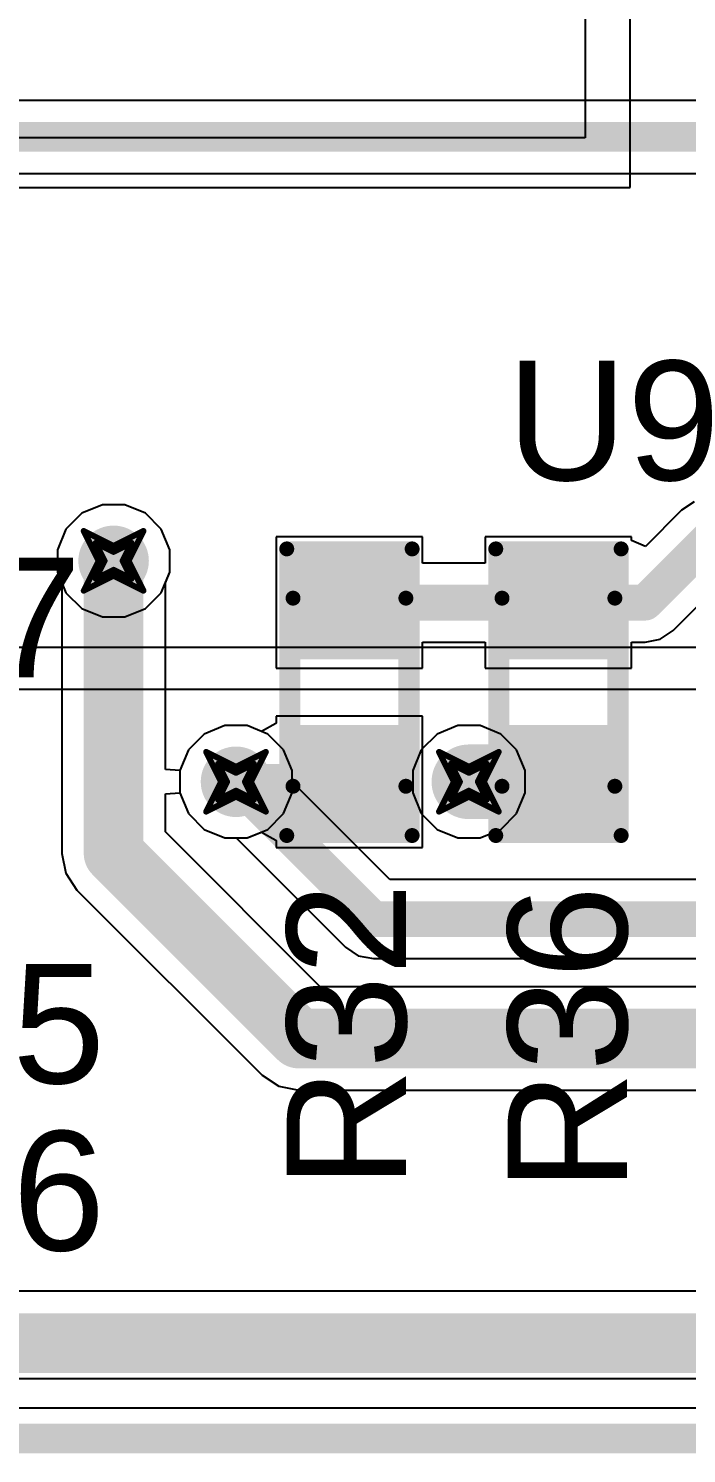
# Model space of a CAD drawing. Header units: inches. Extents: x 0 to 13.9, y -0.2 to 3.4.
# Drawn here: x 1.7125 to 1.9329, y 1.245 to 1.7223 of the extents above; entities that cross this region are included whole.
import ezdxf

# ---------------------------------------------------------------- set-up
doc = ezdxf.new("R2010")
doc.units = ezdxf.units.IN
doc.header["$MEASUREMENT"] = 0
for name, color, linetype in [('Board_Outline', 216, 'Continuous'), ('Bottom Layer', 5, 'Continuous'), ('Dimensions', 6, 'Continuous'), ('Drill Drawing', 1, 'Continuous'), ('Layer 1', 16, 'Continuous'), ('Layer 2', 76, 'Continuous'), ('Mechanical 4', 56, 'Continuous'), ('Mechanical 6', 56, 'Continuous'), ('Pad Holes', 156, 'Continuous'), ('Top Layer', 1, 'Continuous'), ('Top Overlay', 2, 'Continuous'), ('Top Paste', 8, 'Continuous'), ('Top Solder', 216, 'Continuous'), ('Via Holes', 16, 'Continuous')]:
    doc.layers.add(name, color=color, linetype=linetype)
doc.styles.add('Arial', font='', dxfattribs={"height": 0.2})
doc.styles.get('Arial').set_extended_font_data('Arial')

msp = doc.modelspace()

# ---------------------------------------------------------------- hatches: boundary and pattern name
at = {"layer": 'Bottom Layer'}
h = msp.add_hatch(color=5, dxfattribs=at)
edge = h.paths.add_edge_path()
edge.add_arc((1.741, 1.544), 0.01181, 0, 360)
h = msp.add_hatch(color=5, dxfattribs=at)
edge = h.paths.add_edge_path()
edge.add_arc((1.782, 1.47), 0.01181, 0, 360)
h = msp.add_hatch(color=5, dxfattribs=at)
edge = h.paths.add_edge_path()
edge.add_arc((1.86, 1.47), 0.01181, 0, 360)
at = {"layer": 'Layer 1'}
h = msp.add_hatch(color=16, dxfattribs=at)
edge = h.paths.add_edge_path()
edge.add_arc((1.741, 1.544), 0.01181, 0, 360)
h = msp.add_hatch(color=16, dxfattribs=at)
edge = h.paths.add_edge_path()
edge.add_arc((1.782, 1.47), 0.01181, 0, 360)
h = msp.add_hatch(color=16, dxfattribs=at)
edge = h.paths.add_edge_path()
edge.add_arc((1.86, 1.47), 0.01181, 0, 360)
at = {"layer": 'Layer 2'}
h = msp.add_hatch(color=76, dxfattribs=at)
edge = h.paths.add_edge_path()
edge.add_arc((1.741, 1.544), 0.01181, 0, 360)
h = msp.add_hatch(color=76, dxfattribs=at)
edge = h.paths.add_edge_path()
edge.add_arc((1.782, 1.47), 0.01181, 0, 360)
h = msp.add_hatch(color=76, dxfattribs=at)
edge = h.paths.add_edge_path()
edge.add_arc((1.86, 1.47), 0.01181, 0, 360)
at = {"layer": 'Mechanical 4'}
h = msp.add_hatch(color=56, dxfattribs=at)
edge = h.paths.add_edge_path()
edge.add_arc((1.8011, 1.5315), 0.00125, 0, 360)
h = msp.add_hatch(color=56, dxfattribs=at)
edge = h.paths.add_edge_path()
edge.add_arc((1.8389, 1.5315), 0.00125, 0, 360)
h = msp.add_hatch(color=56, dxfattribs=at)
edge = h.paths.add_edge_path()
edge.add_arc((1.8711, 1.5315), 0.00125, 0, 360)
h = msp.add_hatch(color=56, dxfattribs=at)
edge = h.paths.add_edge_path()
edge.add_arc((1.9089, 1.5315), 0.00125, 0, 360)
h = msp.add_hatch(color=56, dxfattribs=at)
edge = h.paths.add_edge_path()
edge.add_arc((1.8011, 1.4685), 0.00125, 0, 360)
h = msp.add_hatch(color=56, dxfattribs=at)
edge = h.paths.add_edge_path()
edge.add_arc((1.8389, 1.4685), 0.00125, 0, 360)
h = msp.add_hatch(color=56, dxfattribs=at)
edge = h.paths.add_edge_path()
edge.add_arc((1.8711, 1.4685), 0.00125, 0, 360)
h = msp.add_hatch(color=56, dxfattribs=at)
edge = h.paths.add_edge_path()
edge.add_arc((1.9089, 1.4685), 0.00125, 0, 360)
at = {"layer": 'Pad Holes'}
h = msp.add_hatch(color=7, dxfattribs=at)
edge = h.paths.add_edge_path()
edge.add_arc((1.8011, 1.5315), 0.00125, 0, 360)
h = msp.add_hatch(color=7, dxfattribs=at)
edge = h.paths.add_edge_path()
edge.add_arc((1.8389, 1.5315), 0.00125, 0, 360)
h = msp.add_hatch(color=7, dxfattribs=at)
edge = h.paths.add_edge_path()
edge.add_arc((1.8711, 1.5315), 0.00125, 0, 360)
h = msp.add_hatch(color=7, dxfattribs=at)
edge = h.paths.add_edge_path()
edge.add_arc((1.9089, 1.5315), 0.00125, 0, 360)
h = msp.add_hatch(color=7, dxfattribs=at)
edge = h.paths.add_edge_path()
edge.add_arc((1.8011, 1.4685), 0.00125, 0, 360)
h = msp.add_hatch(color=7, dxfattribs=at)
edge = h.paths.add_edge_path()
edge.add_arc((1.8389, 1.4685), 0.00125, 0, 360)
h = msp.add_hatch(color=7, dxfattribs=at)
edge = h.paths.add_edge_path()
edge.add_arc((1.8711, 1.4685), 0.00125, 0, 360)
h = msp.add_hatch(color=7, dxfattribs=at)
edge = h.paths.add_edge_path()
edge.add_arc((1.9089, 1.4685), 0.00125, 0, 360)
at = {"layer": 'Top Layer'}
h = msp.add_hatch(color=1, dxfattribs=at)
edge = h.paths.add_edge_path()
edge.add_arc((1.741, 1.544), 0.01181, 0, 360)
for points in [[(1.8375, 1.515), (1.8025, 1.515), (1.8025, 1.545), (1.8375, 1.545)], [(1.8725, 1.545), (1.9075, 1.545), (1.9075, 1.515), (1.8725, 1.515)], [(1.8375, 1.455), (1.8025, 1.455), (1.8025, 1.485), (1.8375, 1.485)], [(1.8725, 1.485), (1.9075, 1.485), (1.9075, 1.455), (1.8725, 1.455)]]:
    msp.add_hatch(color=1, dxfattribs=at).paths.add_polyline_path(points)
h = msp.add_hatch(color=1, dxfattribs=at)
edge = h.paths.add_edge_path()
edge.add_arc((1.782, 1.47), 0.01181, 0, 360)
h = msp.add_hatch(color=1, dxfattribs=at)
edge = h.paths.add_edge_path()
edge.add_arc((1.86, 1.47), 0.01181, 0, 360)
at = {"layer": 'Top Paste'}
for points in [[(1.8375, 1.515), (1.8025, 1.515), (1.8025, 1.545), (1.8375, 1.545)], [(1.8725, 1.545), (1.9075, 1.545), (1.9075, 1.515), (1.8725, 1.515)], [(1.8375, 1.455), (1.8025, 1.455), (1.8025, 1.485), (1.8375, 1.485)], [(1.8725, 1.485), (1.9075, 1.485), (1.9075, 1.455), (1.8725, 1.455)]]:
    msp.add_hatch(color=8, dxfattribs=at).paths.add_polyline_path(points)
at = {"layer": 'Top Solder'}
for points in [[(1.8415, 1.511), (1.7985, 1.511), (1.7985, 1.549), (1.8415, 1.549)], [(1.8685, 1.549), (1.9115, 1.549), (1.9115, 1.511), (1.8685, 1.511)], [(1.8415, 1.451), (1.7985, 1.451), (1.7985, 1.489), (1.8415, 1.489)], [(1.8685, 1.489), (1.9115, 1.489), (1.9115, 1.451), (1.8685, 1.451)]]:
    msp.add_hatch(color=216, dxfattribs=at).paths.add_polyline_path(points)
at = {"layer": 'Via Holes'}
h = msp.add_hatch(color=7, dxfattribs=at)
edge = h.paths.add_edge_path()
edge.add_arc((1.741, 1.544), 0.00591, 0, 360)
h = msp.add_hatch(color=7, dxfattribs=at)
edge = h.paths.add_edge_path()
edge.add_arc((1.782, 1.47), 0.00591, 0, 360)
h = msp.add_hatch(color=7, dxfattribs=at)
edge = h.paths.add_edge_path()
edge.add_arc((1.86, 1.47), 0.00591, 0, 360)

# ---------------------------------------------------------------- linework, layer by layer
at = {"layer": 'Board_Outline'}
msp.add_lwpolyline([(0.75, 1.25, 0.01, 0.01, 0), (4, 1.25, 0.01, 0.01, 0)], format="xyseb", dxfattribs=at)
at = {"layer": 'Bottom Layer'}
for p, q in [((1.73726, 1.56281), (1.73034, 1.55995)), ((1.74474, 1.56281), (1.73726, 1.56281)), ((1.75166, 1.55995), (1.74474, 1.56281)), ((1.73034, 1.55995), (1.72505, 1.55466)), ((1.75695, 1.55466), (1.75166, 1.55995)), ((1.72505, 1.55466), (1.72219, 1.54774)), ((1.75981, 1.54774), (1.75695, 1.55466)), ((1.72219, 1.54774), (1.72219, 1.54026)), ((1.75981, 1.54026), (1.75981, 1.54774)), ((1.72219, 1.54026), (1.72505, 1.53334)), ((1.75695, 1.53334), (1.75981, 1.54026)), ((1.72505, 1.53334), (1.73034, 1.52805)), ((1.75166, 1.52805), (1.75695, 1.53334)), ((1.73034, 1.52805), (1.73726, 1.52519)), ((1.74474, 1.52519), (1.75166, 1.52805)), ((1.73726, 1.52519), (1.74474, 1.52519)), ((1.77134, 1.48595), (1.76605, 1.48066)), ((1.77826, 1.48881), (1.77134, 1.48595)), ((1.78574, 1.48881), (1.77826, 1.48881)), ((1.79266, 1.48595), (1.78574, 1.48881)), ((1.79795, 1.48066), (1.79266, 1.48595)), ((1.76605, 1.48066), (1.76319, 1.47374)), ((1.80081, 1.47374), (1.79795, 1.48066)), ((1.76319, 1.47374), (1.76319, 1.46626)), ((1.80081, 1.46626), (1.80081, 1.47374)), ((1.76319, 1.46626), (1.76605, 1.45934)), ((1.79795, 1.45934), (1.80081, 1.46626)), ((1.76605, 1.45934), (1.77134, 1.45405)), ((1.79266, 1.45405), (1.79795, 1.45934)), ((1.77134, 1.45405), (1.77826, 1.45119)), ((1.77826, 1.45119), (1.78574, 1.45119)), ((1.78574, 1.45119), (1.79266, 1.45405)), ((2.56081, 1.29933), (0.725, 1.29933))]:
    msp.add_line(p, q, dxfattribs=at)
msp.add_lwpolyline([(0.725, 1.282, 0.02, 0.02, 0), (2.963, 1.282, 0.02, 0.02, 0)], format="xyseb", dxfattribs=at)
at = {"layer": 'Dimensions'}
msp.add_lwpolyline([(0.765, 1.25, 0.01, 0.01, 0), (4.11, 1.25, 0.01, 0.01, 0)], format="xyseb", dxfattribs=at)
at = {"layer": 'Drill Drawing'}
for points in [[(1.731, 1.554, 0.002, 0.002, 0), (1.741, 1.549, 0.002, 0.002, 0)], [(1.731, 1.554, 0.002, 0.002, 0), (1.736, 1.544, 0.002, 0.002, 0)], [(1.741, 1.549, 0.002, 0.002, 0), (1.751, 1.554, 0.002, 0.002, 0)], [(1.746, 1.544, 0.002, 0.002, 0), (1.751, 1.554, 0.002, 0.002, 0)], [(1.735, 1.55, 0.002, 0.002, 0), (1.741, 1.547, 0.002, 0.002, 0)], [(1.735, 1.55, 0.002, 0.002, 0), (1.738, 1.544, 0.002, 0.002, 0)], [(1.741, 1.547, 0.002, 0.002, 0), (1.747, 1.55, 0.002, 0.002, 0)], [(1.744, 1.544, 0.002, 0.002, 0), (1.747, 1.55, 0.002, 0.002, 0)], [(1.731, 1.534, 0.002, 0.002, 0), (1.736, 1.544, 0.002, 0.002, 0)], [(1.735, 1.538, 0.002, 0.002, 0), (1.738, 1.544, 0.002, 0.002, 0)], [(1.735, 1.538, 0.002, 0.002, 0), (1.741, 1.541, 0.002, 0.002, 0)], [(1.741, 1.541, 0.002, 0.002, 0), (1.747, 1.538, 0.002, 0.002, 0)], [(1.744, 1.544, 0.002, 0.002, 0), (1.747, 1.538, 0.002, 0.002, 0)], [(1.746, 1.544, 0.002, 0.002, 0), (1.751, 1.534, 0.002, 0.002, 0)], [(1.731, 1.534, 0.002, 0.002, 0), (1.741, 1.539, 0.002, 0.002, 0)], [(1.741, 1.539, 0.002, 0.002, 0), (1.751, 1.534, 0.002, 0.002, 0)], [(1.772, 1.48, 0.002, 0.002, 0), (1.782, 1.475, 0.002, 0.002, 0)], [(1.772, 1.48, 0.002, 0.002, 0), (1.777, 1.47, 0.002, 0.002, 0)], [(1.782, 1.475, 0.002, 0.002, 0), (1.792, 1.48, 0.002, 0.002, 0)], [(1.787, 1.47, 0.002, 0.002, 0), (1.792, 1.48, 0.002, 0.002, 0)], [(1.85, 1.48, 0.002, 0.002, 0), (1.86, 1.475, 0.002, 0.002, 0)], [(1.85, 1.48, 0.002, 0.002, 0), (1.855, 1.47, 0.002, 0.002, 0)], [(1.86, 1.475, 0.002, 0.002, 0), (1.87, 1.48, 0.002, 0.002, 0)], [(1.865, 1.47, 0.002, 0.002, 0), (1.87, 1.48, 0.002, 0.002, 0)], [(1.776, 1.476, 0.002, 0.002, 0), (1.782, 1.473, 0.002, 0.002, 0)], [(1.776, 1.476, 0.002, 0.002, 0), (1.779, 1.47, 0.002, 0.002, 0)], [(1.782, 1.473, 0.002, 0.002, 0), (1.788, 1.476, 0.002, 0.002, 0)], [(1.785, 1.47, 0.002, 0.002, 0), (1.788, 1.476, 0.002, 0.002, 0)], [(1.854, 1.476, 0.002, 0.002, 0), (1.86, 1.473, 0.002, 0.002, 0)], [(1.854, 1.476, 0.002, 0.002, 0), (1.857, 1.47, 0.002, 0.002, 0)], [(1.86, 1.473, 0.002, 0.002, 0), (1.866, 1.476, 0.002, 0.002, 0)], [(1.863, 1.47, 0.002, 0.002, 0), (1.866, 1.476, 0.002, 0.002, 0)], [(1.772, 1.46, 0.002, 0.002, 0), (1.777, 1.47, 0.002, 0.002, 0)], [(1.776, 1.464, 0.002, 0.002, 0), (1.779, 1.47, 0.002, 0.002, 0)], [(1.785, 1.47, 0.002, 0.002, 0), (1.788, 1.464, 0.002, 0.002, 0)], [(1.787, 1.47, 0.002, 0.002, 0), (1.792, 1.46, 0.002, 0.002, 0)], [(1.85, 1.46, 0.002, 0.002, 0), (1.855, 1.47, 0.002, 0.002, 0)], [(1.854, 1.464, 0.002, 0.002, 0), (1.857, 1.47, 0.002, 0.002, 0)], [(1.863, 1.47, 0.002, 0.002, 0), (1.866, 1.464, 0.002, 0.002, 0)], [(1.865, 1.47, 0.002, 0.002, 0), (1.87, 1.46, 0.002, 0.002, 0)], [(1.772, 1.46, 0.002, 0.002, 0), (1.782, 1.465, 0.002, 0.002, 0)], [(1.776, 1.464, 0.002, 0.002, 0), (1.782, 1.467, 0.002, 0.002, 0)], [(1.782, 1.467, 0.002, 0.002, 0), (1.788, 1.464, 0.002, 0.002, 0)], [(1.782, 1.465, 0.002, 0.002, 0), (1.792, 1.46, 0.002, 0.002, 0)], [(1.85, 1.46, 0.002, 0.002, 0), (1.86, 1.465, 0.002, 0.002, 0)], [(1.854, 1.464, 0.002, 0.002, 0), (1.86, 1.467, 0.002, 0.002, 0)], [(1.86, 1.467, 0.002, 0.002, 0), (1.866, 1.464, 0.002, 0.002, 0)], [(1.86, 1.465, 0.002, 0.002, 0), (1.87, 1.46, 0.002, 0.002, 0)]]:
    msp.add_lwpolyline(points, format="xyseb", dxfattribs=at)
for points in [[(1.7305, 1.554, 0.001, 0.001, 1), (1.7315, 1.554, 0.001, 0.001, 1)], [(1.7305, 1.554, 0.001, 0.001, 1), (1.7315, 1.554, 0.001, 0.001, 1)], [(1.7505, 1.554, 0.001, 0.001, 1), (1.7515, 1.554, 0.001, 0.001, 1)], [(1.7505, 1.554, 0.001, 0.001, 1), (1.7515, 1.554, 0.001, 0.001, 1)], [(1.7345, 1.55, 0.001, 0.001, 1), (1.7355, 1.55, 0.001, 0.001, 1)], [(1.7345, 1.55, 0.001, 0.001, 1), (1.7355, 1.55, 0.001, 0.001, 1)], [(1.7405, 1.549, 0.001, 0.001, 1), (1.7415, 1.549, 0.001, 0.001, 1)], [(1.7405, 1.549, 0.001, 0.001, 1), (1.7415, 1.549, 0.001, 0.001, 1)], [(1.7405, 1.547, 0.001, 0.001, 1), (1.7415, 1.547, 0.001, 0.001, 1)], [(1.7405, 1.547, 0.001, 0.001, 1), (1.7415, 1.547, 0.001, 0.001, 1)], [(1.7465, 1.55, 0.001, 0.001, 1), (1.7475, 1.55, 0.001, 0.001, 1)], [(1.7465, 1.55, 0.001, 0.001, 1), (1.7475, 1.55, 0.001, 0.001, 1)], [(1.7355, 1.544, 0.001, 0.001, 1), (1.7365, 1.544, 0.001, 0.001, 1)], [(1.7355, 1.544, 0.001, 0.001, 1), (1.7365, 1.544, 0.001, 0.001, 1)], [(1.7375, 1.544, 0.001, 0.001, 1), (1.7385, 1.544, 0.001, 0.001, 1)], [(1.7375, 1.544, 0.001, 0.001, 1), (1.7385, 1.544, 0.001, 0.001, 1)], [(1.7405, 1.541, 0.001, 0.001, 1), (1.7415, 1.541, 0.001, 0.001, 1)], [(1.7405, 1.541, 0.001, 0.001, 1), (1.7415, 1.541, 0.001, 0.001, 1)], [(1.7435, 1.544, 0.001, 0.001, 1), (1.7445, 1.544, 0.001, 0.001, 1)], [(1.7435, 1.544, 0.001, 0.001, 1), (1.7445, 1.544, 0.001, 0.001, 1)], [(1.7455, 1.544, 0.001, 0.001, 1), (1.7465, 1.544, 0.001, 0.001, 1)], [(1.7455, 1.544, 0.001, 0.001, 1), (1.7465, 1.544, 0.001, 0.001, 1)], [(1.7345, 1.538, 0.001, 0.001, 1), (1.7355, 1.538, 0.001, 0.001, 1)], [(1.7345, 1.538, 0.001, 0.001, 1), (1.7355, 1.538, 0.001, 0.001, 1)], [(1.7405, 1.539, 0.001, 0.001, 1), (1.7415, 1.539, 0.001, 0.001, 1)], [(1.7405, 1.539, 0.001, 0.001, 1), (1.7415, 1.539, 0.001, 0.001, 1)], [(1.7465, 1.538, 0.001, 0.001, 1), (1.7475, 1.538, 0.001, 0.001, 1)], [(1.7465, 1.538, 0.001, 0.001, 1), (1.7475, 1.538, 0.001, 0.001, 1)], [(1.7305, 1.534, 0.001, 0.001, 1), (1.7315, 1.534, 0.001, 0.001, 1)], [(1.7305, 1.534, 0.001, 0.001, 1), (1.7315, 1.534, 0.001, 0.001, 1)], [(1.7505, 1.534, 0.001, 0.001, 1), (1.7515, 1.534, 0.001, 0.001, 1)], [(1.7505, 1.534, 0.001, 0.001, 1), (1.7515, 1.534, 0.001, 0.001, 1)], [(1.7715, 1.48, 0.001, 0.001, 1), (1.7725, 1.48, 0.001, 0.001, 1)], [(1.7715, 1.48, 0.001, 0.001, 1), (1.7725, 1.48, 0.001, 0.001, 1)], [(1.7915, 1.48, 0.001, 0.001, 1), (1.7925, 1.48, 0.001, 0.001, 1)], [(1.7915, 1.48, 0.001, 0.001, 1), (1.7925, 1.48, 0.001, 0.001, 1)], [(1.8495, 1.48, 0.001, 0.001, 1), (1.8505, 1.48, 0.001, 0.001, 1)], [(1.8495, 1.48, 0.001, 0.001, 1), (1.8505, 1.48, 0.001, 0.001, 1)], [(1.8695, 1.48, 0.001, 0.001, 1), (1.8705, 1.48, 0.001, 0.001, 1)], [(1.8695, 1.48, 0.001, 0.001, 1), (1.8705, 1.48, 0.001, 0.001, 1)], [(1.7755, 1.476, 0.001, 0.001, 1), (1.7765, 1.476, 0.001, 0.001, 1)], [(1.7755, 1.476, 0.001, 0.001, 1), (1.7765, 1.476, 0.001, 0.001, 1)], [(1.7815, 1.475, 0.001, 0.001, 1), (1.7825, 1.475, 0.001, 0.001, 1)], [(1.7815, 1.475, 0.001, 0.001, 1), (1.7825, 1.475, 0.001, 0.001, 1)], [(1.7875, 1.476, 0.001, 0.001, 1), (1.7885, 1.476, 0.001, 0.001, 1)], [(1.7875, 1.476, 0.001, 0.001, 1), (1.7885, 1.476, 0.001, 0.001, 1)], [(1.8535, 1.476, 0.001, 0.001, 1), (1.8545, 1.476, 0.001, 0.001, 1)], [(1.8535, 1.476, 0.001, 0.001, 1), (1.8545, 1.476, 0.001, 0.001, 1)], [(1.8595, 1.475, 0.001, 0.001, 1), (1.8605, 1.475, 0.001, 0.001, 1)], [(1.8595, 1.475, 0.001, 0.001, 1), (1.8605, 1.475, 0.001, 0.001, 1)], [(1.8655, 1.476, 0.001, 0.001, 1), (1.8665, 1.476, 0.001, 0.001, 1)], [(1.8655, 1.476, 0.001, 0.001, 1), (1.8665, 1.476, 0.001, 0.001, 1)], [(1.7765, 1.47, 0.001, 0.001, 1), (1.7775, 1.47, 0.001, 0.001, 1)], [(1.7765, 1.47, 0.001, 0.001, 1), (1.7775, 1.47, 0.001, 0.001, 1)], [(1.7785, 1.47, 0.001, 0.001, 1), (1.7795, 1.47, 0.001, 0.001, 1)], [(1.7785, 1.47, 0.001, 0.001, 1), (1.7795, 1.47, 0.001, 0.001, 1)], [(1.7815, 1.473, 0.001, 0.001, 1), (1.7825, 1.473, 0.001, 0.001, 1)], [(1.7815, 1.473, 0.001, 0.001, 1), (1.7825, 1.473, 0.001, 0.001, 1)], [(1.7845, 1.47, 0.001, 0.001, 1), (1.7855, 1.47, 0.001, 0.001, 1)], [(1.7845, 1.47, 0.001, 0.001, 1), (1.7855, 1.47, 0.001, 0.001, 1)], [(1.7865, 1.47, 0.001, 0.001, 1), (1.7875, 1.47, 0.001, 0.001, 1)], [(1.7865, 1.47, 0.001, 0.001, 1), (1.7875, 1.47, 0.001, 0.001, 1)], [(1.8545, 1.47, 0.001, 0.001, 1), (1.8555, 1.47, 0.001, 0.001, 1)], [(1.8545, 1.47, 0.001, 0.001, 1), (1.8555, 1.47, 0.001, 0.001, 1)], [(1.8565, 1.47, 0.001, 0.001, 1), (1.8575, 1.47, 0.001, 0.001, 1)], [(1.8565, 1.47, 0.001, 0.001, 1), (1.8575, 1.47, 0.001, 0.001, 1)], [(1.8595, 1.473, 0.001, 0.001, 1), (1.8605, 1.473, 0.001, 0.001, 1)], [(1.8595, 1.473, 0.001, 0.001, 1), (1.8605, 1.473, 0.001, 0.001, 1)], [(1.8625, 1.47, 0.001, 0.001, 1), (1.8635, 1.47, 0.001, 0.001, 1)], [(1.8625, 1.47, 0.001, 0.001, 1), (1.8635, 1.47, 0.001, 0.001, 1)], [(1.8645, 1.47, 0.001, 0.001, 1), (1.8655, 1.47, 0.001, 0.001, 1)], [(1.8645, 1.47, 0.001, 0.001, 1), (1.8655, 1.47, 0.001, 0.001, 1)], [(1.7815, 1.467, 0.001, 0.001, 1), (1.7825, 1.467, 0.001, 0.001, 1)], [(1.7815, 1.467, 0.001, 0.001, 1), (1.7825, 1.467, 0.001, 0.001, 1)], [(1.7815, 1.465, 0.001, 0.001, 1), (1.7825, 1.465, 0.001, 0.001, 1)], [(1.7815, 1.465, 0.001, 0.001, 1), (1.7825, 1.465, 0.001, 0.001, 1)], [(1.8595, 1.467, 0.001, 0.001, 1), (1.8605, 1.467, 0.001, 0.001, 1)], [(1.8595, 1.467, 0.001, 0.001, 1), (1.8605, 1.467, 0.001, 0.001, 1)], [(1.8595, 1.465, 0.001, 0.001, 1), (1.8605, 1.465, 0.001, 0.001, 1)], [(1.8595, 1.465, 0.001, 0.001, 1), (1.8605, 1.465, 0.001, 0.001, 1)], [(1.7715, 1.46, 0.001, 0.001, 1), (1.7725, 1.46, 0.001, 0.001, 1)], [(1.7715, 1.46, 0.001, 0.001, 1), (1.7725, 1.46, 0.001, 0.001, 1)], [(1.7755, 1.464, 0.001, 0.001, 1), (1.7765, 1.464, 0.001, 0.001, 1)], [(1.7755, 1.464, 0.001, 0.001, 1), (1.7765, 1.464, 0.001, 0.001, 1)], [(1.7875, 1.464, 0.001, 0.001, 1), (1.7885, 1.464, 0.001, 0.001, 1)], [(1.7875, 1.464, 0.001, 0.001, 1), (1.7885, 1.464, 0.001, 0.001, 1)], [(1.7915, 1.46, 0.001, 0.001, 1), (1.7925, 1.46, 0.001, 0.001, 1)], [(1.7915, 1.46, 0.001, 0.001, 1), (1.7925, 1.46, 0.001, 0.001, 1)], [(1.8495, 1.46, 0.001, 0.001, 1), (1.8505, 1.46, 0.001, 0.001, 1)], [(1.8495, 1.46, 0.001, 0.001, 1), (1.8505, 1.46, 0.001, 0.001, 1)], [(1.8535, 1.464, 0.001, 0.001, 1), (1.8545, 1.464, 0.001, 0.001, 1)], [(1.8535, 1.464, 0.001, 0.001, 1), (1.8545, 1.464, 0.001, 0.001, 1)], [(1.8655, 1.464, 0.001, 0.001, 1), (1.8665, 1.464, 0.001, 0.001, 1)], [(1.8655, 1.464, 0.001, 0.001, 1), (1.8665, 1.464, 0.001, 0.001, 1)], [(1.8695, 1.46, 0.001, 0.001, 1), (1.8705, 1.46, 0.001, 0.001, 1)], [(1.8695, 1.46, 0.001, 0.001, 1), (1.8705, 1.46, 0.001, 0.001, 1)]]:
    msp.add_lwpolyline(points, format="xyseb", close=True, dxfattribs=at)
at = {"layer": 'Layer 1'}
for p, q in [((2.03557, 1.69824), (1.57007, 1.69824)), ((1.565, 1.67376), (2.03557, 1.67376)), ((1.73726, 1.56281), (1.73034, 1.55995)), ((1.74474, 1.56281), (1.73726, 1.56281)), ((1.75166, 1.55995), (1.74474, 1.56281)), ((1.73034, 1.55995), (1.72505, 1.55466)), ((1.75695, 1.55466), (1.75166, 1.55995)), ((1.72505, 1.55466), (1.72219, 1.54774)), ((1.75981, 1.54774), (1.75695, 1.55466)), ((1.72219, 1.54774), (1.72219, 1.54026)), ((1.75981, 1.54026), (1.75981, 1.54774)), ((1.72219, 1.54026), (1.72367, 1.53669)), ((1.75833, 1.53669), (1.75981, 1.54026)), ((1.72367, 1.53669), (1.72367, 1.446)), ((1.75833, 1.47409), (1.75833, 1.53669)), ((1.77134, 1.48595), (1.76605, 1.48066)), ((1.77826, 1.48881), (1.77134, 1.48595)), ((1.78574, 1.48881), (1.77826, 1.48881)), ((1.79266, 1.48595), (1.78574, 1.48881)), ((1.79795, 1.48066), (1.79266, 1.48595)), ((1.76605, 1.48066), (1.76319, 1.47374)), ((1.80081, 1.47374), (1.79795, 1.48066)), ((1.76319, 1.47374), (1.75833, 1.47409)), ((1.80081, 1.46993), (1.80081, 1.47374)), ((1.75833, 1.46591), (1.76319, 1.46626)), ((1.75833, 1.45318), (1.75833, 1.46591)), ((1.76319, 1.46626), (1.76605, 1.45934)), ((1.83349, 1.43725), (1.80081, 1.46993)), ((1.76605, 1.45934), (1.77134, 1.45405)), ((1.81018, 1.40133), (1.75833, 1.45318)), ((1.77134, 1.45405), (1.77826, 1.45119)), ((1.77826, 1.45119), (1.78207, 1.45119)), ((1.78207, 1.45119), (1.81863, 1.41463)), ((1.72367, 1.446), (1.72499, 1.43937)), ((1.72499, 1.43937), (1.72874, 1.43374)), ((2.44151, 1.43725), (1.83349, 1.43725)), ((1.72874, 1.43374), (1.79074, 1.37174)), ((1.81863, 1.41463), (1.82293, 1.41175)), ((1.82293, 1.41175), (1.828, 1.41075)), ((1.828, 1.41075), (2.447, 1.41075)), ((1.96269, 1.40133), (1.81018, 1.40133)), ((1.79074, 1.37174), (1.79637, 1.36799)), ((1.79637, 1.36799), (1.803, 1.36667)), ((1.803, 1.36667), (1.96269, 1.36667)), ((3.83353, 1.2602), (0.75, 1.2602))]:
    msp.add_line(p, q, dxfattribs=at)
for points in [[(1.565, 1.686, 0.01, 0.01, 0), (2.078, 1.686, 0.01, 0.01, 0)], [(1.741, 1.446, 0.02, 0.02, 0), (1.741, 1.544, 0.02, 0.02, 0)], [(1.782, 1.47, 0.012, 0.012, 0), (1.828, 1.424, 0.012, 0.012, 0)], [(1.741, 1.446, 0.02, 0.02, 0), (1.803, 1.384, 0.02, 0.02, 0)], [(1.828, 1.424, 0.012, 0.012, 0), (2.447, 1.424, 0.012, 0.012, 0)], [(1.803, 1.384, 0.02, 0.02, 0), (1.97, 1.384, 0.02, 0.02, 0)]]:
    msp.add_lwpolyline(points, format="xyseb", dxfattribs=at)
for points in [[(1.736, 1.544, 0.01, 0.01, 1), (1.746, 1.544, 0.01, 0.01, 1)], [(1.779, 1.47, 0.006, 0.006, 1), (1.785, 1.47, 0.006, 0.006, 1)], [(1.736, 1.446, 0.01, 0.01, 1), (1.746, 1.446, 0.01, 0.01, 1)], [(1.736, 1.446, 0.01, 0.01, 1), (1.746, 1.446, 0.01, 0.01, 1)], [(1.825, 1.424, 0.006, 0.006, 1), (1.831, 1.424, 0.006, 0.006, 1)], [(1.825, 1.424, 0.006, 0.006, 1), (1.831, 1.424, 0.006, 0.006, 1)], [(1.798, 1.384, 0.01, 0.01, 1), (1.808, 1.384, 0.01, 0.01, 1)], [(1.798, 1.384, 0.01, 0.01, 1), (1.808, 1.384, 0.01, 0.01, 1)]]:
    msp.add_lwpolyline(points, format="xyseb", close=True, dxfattribs=at)
at = {"layer": 'Layer 2'}
for p, q in [((1.914, 1.669), (1.914, 1.76667)), ((1.899, 1.76442), (1.899, 1.68564)), ((1.899, 1.68564), (1.236, 1.68564)), ((1.218, 1.669), (1.914, 1.669)), ((2.325, 1.515), (1.51572, 1.515)), ((0.89114, 1.501), (2.493, 1.501)), ((1.77134, 1.48595), (1.76605, 1.48066)), ((1.77826, 1.48881), (1.77134, 1.48595)), ((1.78574, 1.48881), (1.77826, 1.48881)), ((1.79266, 1.48595), (1.78574, 1.48881)), ((1.79795, 1.48066), (1.79266, 1.48595)), ((1.84934, 1.48595), (1.84405, 1.48066)), ((1.85626, 1.48881), (1.84934, 1.48595)), ((1.86374, 1.48881), (1.85626, 1.48881)), ((1.87066, 1.48595), (1.86374, 1.48881)), ((1.87595, 1.48066), (1.87066, 1.48595)), ((1.76605, 1.48066), (1.76319, 1.47374)), ((1.80081, 1.47374), (1.79795, 1.48066)), ((1.84405, 1.48066), (1.84119, 1.47374)), ((1.87881, 1.47374), (1.87595, 1.48066)), ((1.76319, 1.47374), (1.76319, 1.46626)), ((1.80081, 1.46626), (1.80081, 1.47374)), ((1.84119, 1.47374), (1.84119, 1.46626)), ((1.87881, 1.46626), (1.87881, 1.47374)), ((1.76319, 1.46626), (1.76605, 1.45934)), ((1.79795, 1.45934), (1.80081, 1.46626)), ((1.84119, 1.46626), (1.84405, 1.45934)), ((1.87595, 1.45934), (1.87881, 1.46626)), ((1.76605, 1.45934), (1.77134, 1.45405)), ((1.79266, 1.45405), (1.79795, 1.45934)), ((1.84405, 1.45934), (1.84934, 1.45405)), ((1.87066, 1.45405), (1.87595, 1.45934)), ((1.77134, 1.45405), (1.77826, 1.45119)), ((1.77826, 1.45119), (1.78574, 1.45119)), ((1.78574, 1.45119), (1.79266, 1.45405)), ((1.84934, 1.45405), (1.85626, 1.45119)), ((1.85626, 1.45119), (1.86374, 1.45119)), ((1.86374, 1.45119), (1.87066, 1.45405)), ((3.81201, 1.27), (0.73, 1.27))]:
    msp.add_line(p, q, dxfattribs=at)
at = {"layer": 'Mechanical 4'}
for points in [[(1.8011, 1.4685, 0.005, 0.005, 0), (1.8011, 1.5315, 0.005, 0.005, 0)], [(1.8389, 1.4685, 0.005, 0.005, 0), (1.8389, 1.5315, 0.005, 0.005, 0)], [(1.8711, 1.4685, 0.005, 0.005, 0), (1.8711, 1.5315, 0.005, 0.005, 0)], [(1.9089, 1.4685, 0.005, 0.005, 0), (1.9089, 1.5315, 0.005, 0.005, 0)]]:
    msp.add_lwpolyline(points, format="xyseb", dxfattribs=at)
for points in [[(1.79985, 1.5315, 0.0025, 0.0025, 1), (1.80235, 1.5315, 0.0025, 0.0025, 1)], [(1.83765, 1.5315, 0.0025, 0.0025, 1), (1.84015, 1.5315, 0.0025, 0.0025, 1)], [(1.86985, 1.5315, 0.0025, 0.0025, 1), (1.87235, 1.5315, 0.0025, 0.0025, 1)], [(1.90765, 1.5315, 0.0025, 0.0025, 1), (1.91015, 1.5315, 0.0025, 0.0025, 1)], [(1.79985, 1.4685, 0.0025, 0.0025, 1), (1.80235, 1.4685, 0.0025, 0.0025, 1)], [(1.83765, 1.4685, 0.0025, 0.0025, 1), (1.84015, 1.4685, 0.0025, 0.0025, 1)], [(1.86985, 1.4685, 0.0025, 0.0025, 1), (1.87235, 1.4685, 0.0025, 0.0025, 1)], [(1.90765, 1.4685, 0.0025, 0.0025, 1), (1.91015, 1.4685, 0.0025, 0.0025, 1)]]:
    msp.add_lwpolyline(points, format="xyseb", close=True, dxfattribs=at)
at = {"layer": 'Mechanical 6'}
msp.add_lwpolyline([(0.75, 1.25, 0.005, 0.005, 0), (4, 1.25, 0.005, 0.005, 0)], format="xyseb", dxfattribs=at)
at = {"layer": 'Top Layer'}
for p, q in [((1.73726, 1.56281), (1.73034, 1.55995)), ((1.74474, 1.56281), (1.73726, 1.56281)), ((1.75166, 1.55995), (1.74474, 1.56281)), ((1.9312, 1.56095), (1.91912, 1.54886)), ((1.9355, 1.56382), (1.9312, 1.56095)), ((1.73034, 1.55995), (1.72505, 1.55466)), ((1.75695, 1.55466), (1.75166, 1.55995)), ((1.72505, 1.55466), (1.72219, 1.54774)), ((1.75981, 1.54774), (1.75695, 1.55466)), ((1.8445, 1.552), (1.7955, 1.552)), ((1.7955, 1.552), (1.7955, 1.508)), ((1.8445, 1.54325), (1.8445, 1.552)), ((1.9145, 1.552), (1.8655, 1.552)), ((1.8655, 1.552), (1.8655, 1.54325)), ((1.9145, 1.55078), (1.9145, 1.552)), ((1.72219, 1.54774), (1.72219, 1.54026)), ((1.75981, 1.54026), (1.75981, 1.54774)), ((1.91912, 1.54886), (1.9145, 1.55078)), ((1.8655, 1.54325), (1.8445, 1.54325)), ((1.72219, 1.54026), (1.72505, 1.53334)), ((1.75695, 1.53334), (1.75981, 1.54026)), ((1.72505, 1.53334), (1.73034, 1.52805)), ((1.75166, 1.52805), (1.75695, 1.53334)), ((1.73034, 1.52805), (1.73726, 1.52519)), ((1.74474, 1.52519), (1.75166, 1.52805)), ((1.92837, 1.52063), (1.93877, 1.53103)), ((1.73726, 1.52519), (1.74474, 1.52519)), ((1.92407, 1.51775), (1.92837, 1.52063)), ((1.8445, 1.508), (1.8445, 1.51675)), ((1.8445, 1.51675), (1.8655, 1.51675)), ((1.8655, 1.51675), (1.8655, 1.508)), ((1.9145, 1.508), (1.9145, 1.51675)), ((1.9145, 1.51675), (1.919, 1.51675)), ((1.919, 1.51675), (1.92407, 1.51775)), ((1.7955, 1.508), (1.8445, 1.508)), ((1.8655, 1.508), (1.9145, 1.508)), ((1.79533, 1.48954), (1.7905, 1.48684)), ((1.7955, 1.48977), (1.79533, 1.48954)), ((1.8445, 1.492), (1.7955, 1.492)), ((1.7955, 1.492), (1.7955, 1.48977)), ((1.8445, 1.448), (1.8445, 1.492)), ((1.77134, 1.48595), (1.76605, 1.48066)), ((1.77826, 1.48881), (1.77134, 1.48595)), ((1.78574, 1.48881), (1.77826, 1.48881)), ((1.7905, 1.48684), (1.78574, 1.48881)), ((1.76605, 1.48066), (1.76319, 1.47374)), ((1.76319, 1.47374), (1.76319, 1.46626)), ((1.76319, 1.46626), (1.76605, 1.45934)), ((1.76605, 1.45934), (1.77134, 1.45405)), ((1.77134, 1.45405), (1.77826, 1.45119)), ((1.77826, 1.45119), (1.78574, 1.45119)), ((1.78574, 1.45119), (1.7905, 1.45316)), ((1.7905, 1.45316), (1.79533, 1.45046)), ((1.79533, 1.45046), (1.7955, 1.45023)), ((1.7955, 1.45023), (1.7955, 1.448)), ((1.7955, 1.448), (1.8445, 1.448)), ((2.39686, 1.2602), (0.75, 1.2602))]:
    msp.add_line(p, q, dxfattribs=at)
for points in [[(1.919, 1.53, 0.012, 0.012, 0), (1.94057, 1.55157, 0.012, 0.012, 0)], [(1.82, 1.53, 0.012, 0.012, 0), (1.89, 1.53, 0.012, 0.012, 0)], [(1.89, 1.53, 0.012, 0.012, 0), (1.919, 1.53, 0.012, 0.012, 0)], [(1.86, 1.47, 0.025, 0.025, 0), (1.89, 1.47, 0.025, 0.025, 0)], [(1.782, 1.47, 0.012, 0.012, 0), (1.82, 1.47, 0.012, 0.012, 0)]]:
    msp.add_lwpolyline(points, format="xyseb", dxfattribs=at)
for points in [[(1.817, 1.53, 0.006, 0.006, 1), (1.823, 1.53, 0.006, 0.006, 1)], [(1.887, 1.53, 0.006, 0.006, 1), (1.893, 1.53, 0.006, 0.006, 1)], [(1.887, 1.53, 0.006, 0.006, 1), (1.893, 1.53, 0.006, 0.006, 1)], [(1.916, 1.53, 0.006, 0.006, 1), (1.922, 1.53, 0.006, 0.006, 1)], [(1.916, 1.53, 0.006, 0.006, 1), (1.922, 1.53, 0.006, 0.006, 1)], [(1.85375, 1.47, 0.0125, 0.0125, 1), (1.86625, 1.47, 0.0125, 0.0125, 1)], [(1.88375, 1.47, 0.0125, 0.0125, 1), (1.89625, 1.47, 0.0125, 0.0125, 1)], [(1.779, 1.47, 0.006, 0.006, 1), (1.785, 1.47, 0.006, 0.006, 1)], [(1.817, 1.47, 0.006, 0.006, 1), (1.823, 1.47, 0.006, 0.006, 1)]]:
    msp.add_lwpolyline(points, format="xyseb", close=True, dxfattribs=at)
at = {"layer": 'Top Overlay'}
for points in [[(1.799, 1.452, 0.005, 0.005, 0), (1.799, 1.548, 0.005, 0.005, 0)], [(1.799, 1.548, 0.005, 0.005, 0), (1.841, 1.548, 0.005, 0.005, 0)], [(1.841, 1.452, 0.005, 0.005, 0), (1.841, 1.548, 0.005, 0.005, 0)], [(1.869, 1.548, 0.005, 0.005, 0), (1.911, 1.548, 0.005, 0.005, 0)], [(1.869, 1.452, 0.005, 0.005, 0), (1.869, 1.548, 0.005, 0.005, 0)], [(1.911, 1.452, 0.005, 0.005, 0), (1.911, 1.548, 0.005, 0.005, 0)], [(1.799, 1.452, 0.005, 0.005, 0), (1.841, 1.452, 0.005, 0.005, 0)], [(1.869, 1.452, 0.005, 0.005, 0), (1.911, 1.452, 0.005, 0.005, 0)]]:
    msp.add_lwpolyline(points, format="xyseb", dxfattribs=at)
for points in [[(1.79775, 1.548, 0.0025, 0.0025, 1), (1.80025, 1.548, 0.0025, 0.0025, 1)], [(1.79775, 1.548, 0.0025, 0.0025, 1), (1.80025, 1.548, 0.0025, 0.0025, 1)], [(1.83975, 1.548, 0.0025, 0.0025, 1), (1.84225, 1.548, 0.0025, 0.0025, 1)], [(1.83975, 1.548, 0.0025, 0.0025, 1), (1.84225, 1.548, 0.0025, 0.0025, 1)], [(1.86775, 1.548, 0.0025, 0.0025, 1), (1.87025, 1.548, 0.0025, 0.0025, 1)], [(1.86775, 1.548, 0.0025, 0.0025, 1), (1.87025, 1.548, 0.0025, 0.0025, 1)], [(1.90975, 1.548, 0.0025, 0.0025, 1), (1.91225, 1.548, 0.0025, 0.0025, 1)], [(1.90975, 1.548, 0.0025, 0.0025, 1), (1.91225, 1.548, 0.0025, 0.0025, 1)], [(1.79775, 1.452, 0.0025, 0.0025, 1), (1.80025, 1.452, 0.0025, 0.0025, 1)], [(1.79775, 1.452, 0.0025, 0.0025, 1), (1.80025, 1.452, 0.0025, 0.0025, 1)], [(1.83975, 1.452, 0.0025, 0.0025, 1), (1.84225, 1.452, 0.0025, 0.0025, 1)], [(1.83975, 1.452, 0.0025, 0.0025, 1), (1.84225, 1.452, 0.0025, 0.0025, 1)], [(1.86775, 1.452, 0.0025, 0.0025, 1), (1.87025, 1.452, 0.0025, 0.0025, 1)], [(1.86775, 1.452, 0.0025, 0.0025, 1), (1.87025, 1.452, 0.0025, 0.0025, 1)], [(1.90975, 1.452, 0.0025, 0.0025, 1), (1.91225, 1.452, 0.0025, 0.0025, 1)], [(1.90975, 1.452, 0.0025, 0.0025, 1), (1.91225, 1.452, 0.0025, 0.0025, 1)]]:
    msp.add_lwpolyline(points, format="xyseb", close=True, dxfattribs=at)

# ---------------------------------------------------------------- texts
at = {"layer": 'Top Overlay', "style": 'Arial'}
for s, p in [('U9', (1.87268, 1.57101)), ('Q7', (1.65568, 1.50501)), ('R45', (1.63566, 1.369)), ('R46', (1.63566, 1.313))]:
    msp.add_text(s, height=0.04, dxfattribs=at).set_placement(p)
for s, p in [('R32', (1.83899, 1.33368)), ('R36', (1.91299, 1.33268))]:
    msp.add_text(s, height=0.04, rotation=90, dxfattribs=at).set_placement(p)

doc.saveas('drawing.dxf')
